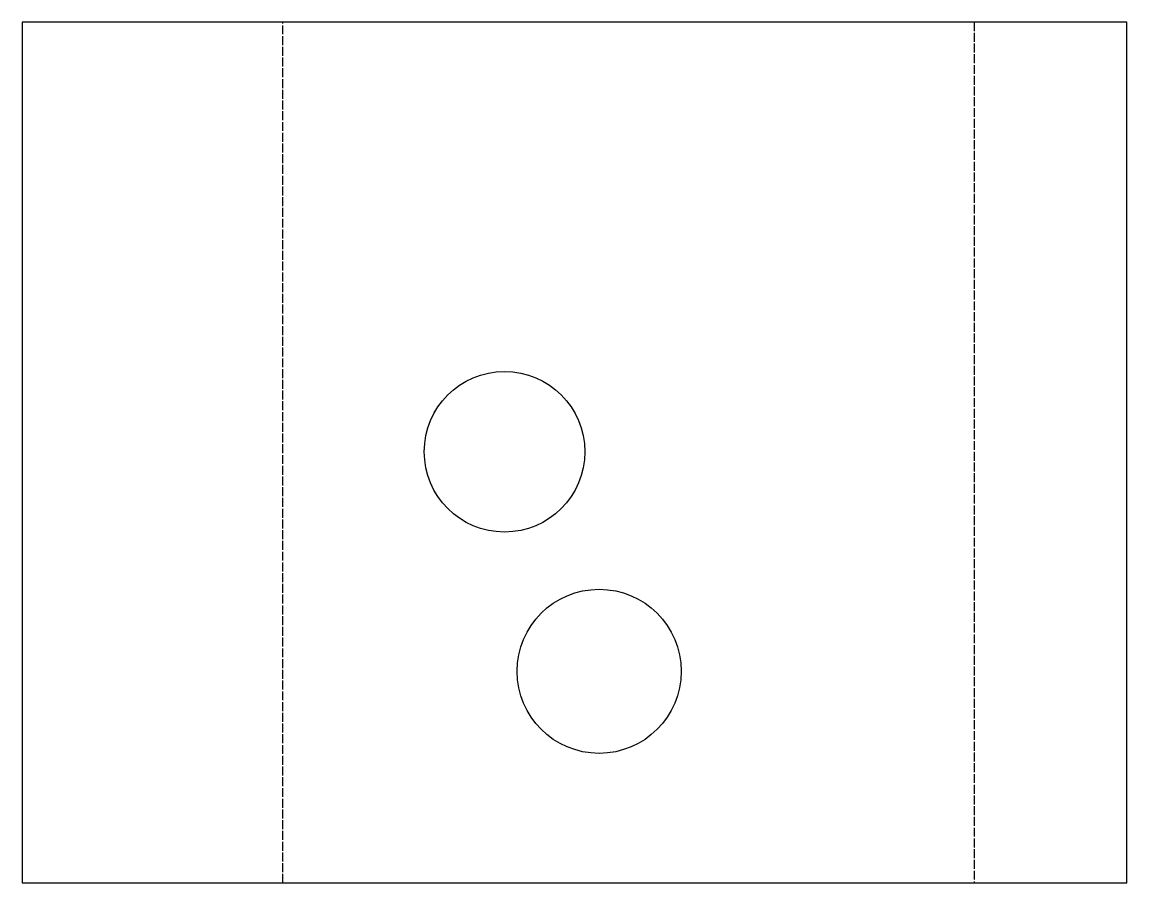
# Model space of a CAD drawing. Header units: millimetres. Extents: x -40 to 117, y 0 to 122.
import ezdxf

# ---------------------------------------------------------------- set-up
doc = ezdxf.new("R2010")
doc.units = ezdxf.units.MM
doc.linetypes.add('DASHED', pattern=[1.524, 1.27, -0.254])
doc.layers.add('BEND', color=7, linetype='Continuous')
doc.layers.add('CUT', color=7, linetype='Continuous')

msp = doc.modelspace()

# ---------------------------------------------------------------- linework, layer by layer
at = {"layer": 'BEND', "color": 1, "linetype": 'DASHED'}
for p, q in [((-3.14, 0), (-3.14, 122.13)), ((94.99, 122.13), (94.99, 0))]:
    msp.add_line(p, q, dxfattribs=at)
at = {"layer": 'CUT'}
for p, q in [((-40.12, 122.13), (-40.12, 0)), ((116.67, 122.13), (-40.12, 122.13)), ((116.67, 0), (116.67, 122.13)), ((-40.12, 0), (116.67, 0))]:
    msp.add_line(p, q, dxfattribs=at)
for centre, radius in [((28.34, 61.17), 11.39), ((41.77, 30.02), 11.64)]:
    msp.add_circle(centre, radius, dxfattribs=at)

doc.saveas('drawing.dxf')
